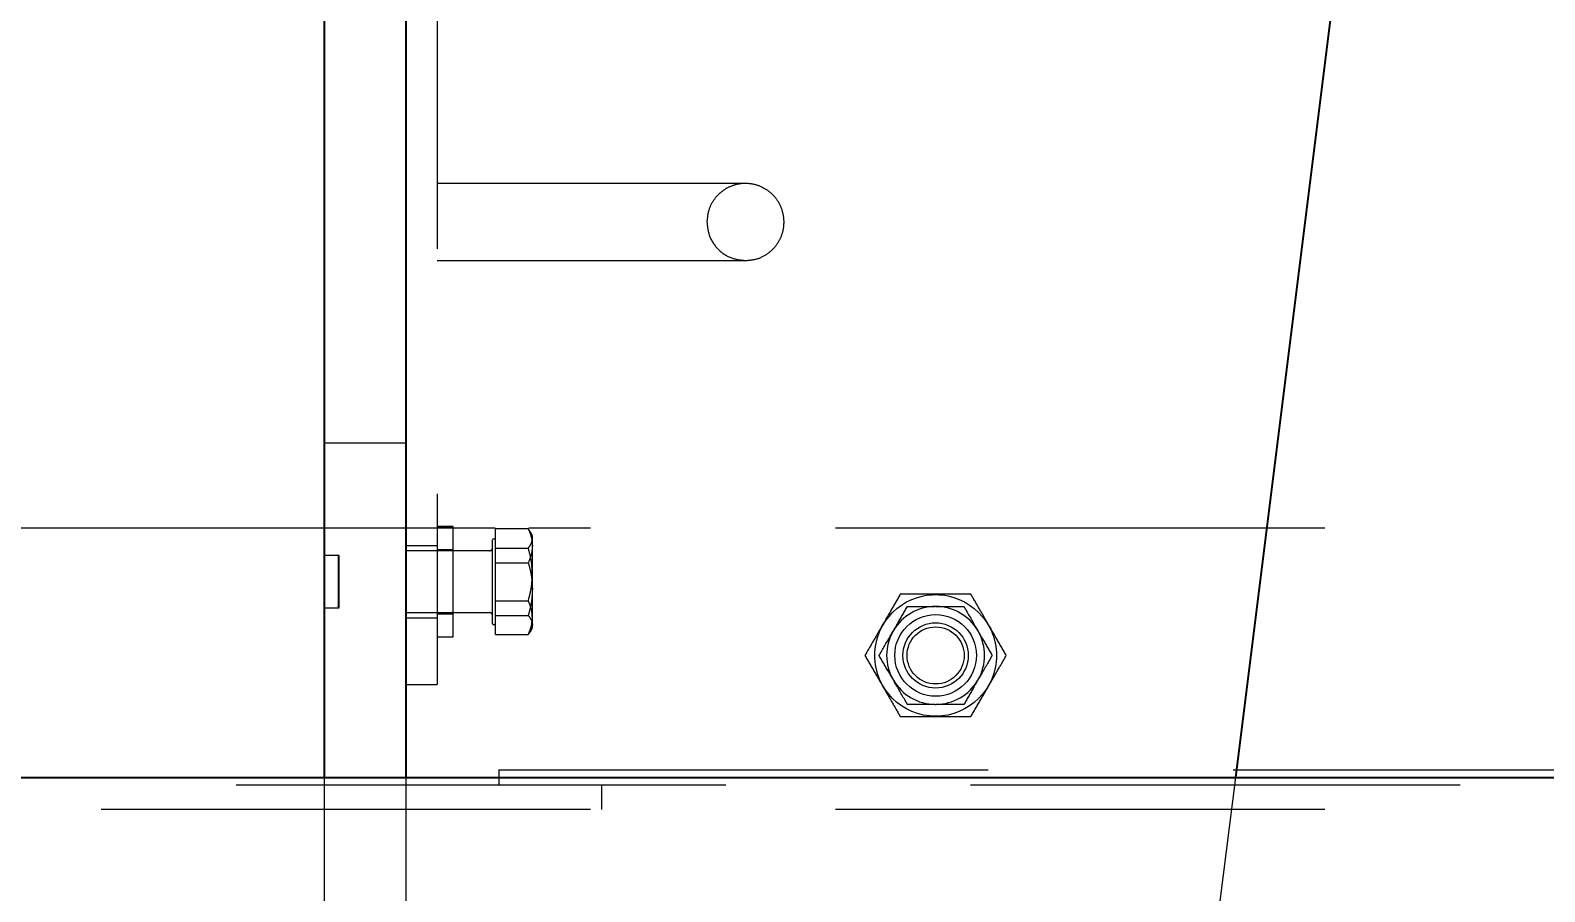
# Model space of a CAD drawing. Header units: millimetres. Extents: x 1293 to 41893, y 1011 to 26911.
# Drawn here: x 12139 to 12335.4, y 6409 to 6520.7 of the extents above; entities that cross this region are included whole.
import ezdxf

# ---------------------------------------------------------------- set-up
doc = ezdxf.new("R2010")
doc.units = ezdxf.units.MM
doc.header["$LTSCALE"] = 50
doc.linetypes.add('HIDDEN', pattern=[1.905, 1.27, -0.635])
doc.layers.add('CAPA_1', color=7, linetype='Continuous')
doc.layers.add('MAQUINAS', color=11, linetype='Continuous')
doc.styles.add('SLDTEXTSTYLE0', font='TXT', dxfattribs={"width": 0.75})
doc.dimstyles.new('SLDDIMSTYLE0', dxfattribs={"dimtxt": 100, "dimasz": 100, "dimexe": 0, "dimexo": 0.0625, "dimgap": 25, "dimtad": 2, "dimdec": 0, "dimlfac": 1.5, "dimrnd": 1e-09, "dimzin": 12, "dimdsep": 46, "dimtxsty": 'SLDTEXTSTYLE0', "dimsah": 1, "dimcen": 0.09, "dimadec": 0, "dimazin": 3, "dimtfac": 1, "dimtdec": 0, "dimtofl": 0, "dimtmove": 0, "dimatfit": 3, "dimfxl": 1, "dimfrac": 2, "dimtolj": 1, "dimtzin": 12, "dimarcsym": 0})

# ---------------------------------------------------------------- blocks, each defined once
blk = doc.blocks.new('_D_5')
at = {"layer": 'CAPA_1', "transparency": 16777216}
for p, q in [((11574.4, 7831.18), (17588.06, 7831.18)), ((17538.06, 7831.18), (17538.06, 4708.49)), ((16485.16, 4708.49), (17588.06, 4708.49))]:
    blk.add_line(p, q, dxfattribs=at)
for points in [[(17538.06, 7831.18), (17522.68, 7731.18), (17553.45, 7731.18)], [(17538.06, 4708.49), (17553.45, 4808.49), (17522.68, 4808.49)]]:
    blk.add_solid(points, dxfattribs=at)
at = {"layer": 'CAPA_1', "transparency": 16777216, "insert": (17409.15, 6122.06), "char_height": 100, "attachment_point": 1, "rotation": 90, "style": 'SLDTEXTSTYLE0'}
blk.add_mtext('4684', dxfattribs=at)
blk = doc.blocks.new('_D_15')
at = {"layer": 'CAPA_1', "transparency": 16777216}
for p, q in [((6530.12, 8742.38), (6530.12, 9415.65)), ((16745.16, 6492), (16745.16, 9415.65)), ((6530.12, 9365.65), (16745.16, 9365.65))]:
    blk.add_line(p, q, dxfattribs=at)
for points in [[(6530.12, 9365.65), (6630.12, 9350.26), (6630.12, 9381.03)], [(16745.16, 9365.65), (16645.16, 9381.03), (16645.16, 9350.26)]]:
    blk.add_solid(points, dxfattribs=at)
at = {"layer": 'CAPA_1', "transparency": 16777216, "insert": (11452.92, 9494.55), "char_height": 100, "attachment_point": 1, "style": 'SLDTEXTSTYLE0'}
blk.add_mtext('15323', dxfattribs=at)

msp = doc.modelspace()

# ---------------------------------------------------------------- linework, layer by layer
at = {"color": 1, "linetype": 'HIDDEN', "lineweight": 18}
for p, q in [((12199.2558603, 6456.1188715), (11828.7222326, 6456.1188715)), ((12497.3888993, 6456.1188715), (12203.6087212, 6456.1188715)), ((12256.4411643, 6445.9605382), (12256.3366343, 6445.9605382)), ((12250.9157705, 6442.830801), (12250.8635055, 6442.7402754)), ((12261.9142931, 6442.7402754), (12261.8620281, 6442.830801)), ((12250.8635055, 6436.480801), (12250.9157705, 6436.3902754)), ((12261.8620281, 6436.3902754), (12261.9142931, 6436.480801)), ((12256.3366343, 6433.2605382), (12256.4411643, 6433.2605382)), ((12199.7222326, 6424.7855382), (12199.7222326, 6422.7855382)), ((12199.7222326, 6424.7855382), (12460.7222326, 6424.7855382)), ((13753.1804871, 6422.7855382), (11114.4971537, 6422.7855382)), ((12213.0555659, 6422.7855382), (12213.0555659, 6419.6105382)), ((12497.3888993, 6419.6105382), (11828.7222326, 6419.6105382))]:
    msp.add_line(p, q, dxfattribs=at)
at = {"color": 7, "linetype": 'Continuous', "lineweight": 25}
msp.add_line((11730.6958163, 6423.7929069), (13055.031483, 6423.7929069), dxfattribs=at)
at = {"color": 1, "linetype": 'HIDDEN', "lineweight": 18}
for radius in [7.8901787, 5.2916667, 4.2333333, 3.7041667]:
    msp.add_circle((12256.3888993, 6439.6105382), radius, dxfattribs=at)
for start, end in [(90.471574246, 149.528425754), (30.471574246, 89.528425754), (150.471574246, 209.528425754), (330.471574246, 29.528425754), (210.471574246, 269.528425754), (270.471574246, 329.528425754)]:
    msp.add_arc((12256.3888993, 6439.6105382), 6.3502151, start, end, dxfattribs=at)
for points, knots in [([(12251.8101408, 6447.5480382), (12251.4119389, 6446.8595226), (12250.6068952, 6445.467553), (12249.4136657, 6443.4043862), (12248.2725386, 6441.4313076), (12247.5726526, 6440.2211619), (12247.2194993, 6439.6105382)], [0, 0, 0, 0, 0.26443357096, 0.53460449255, 0.7651675047, 1, 1, 1, 1]), ([(12260.9676577, 6447.5480382), (12260.5848246, 6447.5480382), (12259.4550545, 6447.5480382), (12257.5097428, 6447.5480382), (12254.7913383, 6447.5480382), (12252.9141483, 6447.5480382), (12251.8101408, 6447.5480382)], [0, 0, 0, 0, 0.12814437883, 0.3781639842, 0.63428761669, 1, 1, 1, 1]), ([(12265.5582993, 6439.6105382), (12265.159902, 6440.2993914), (12264.3544774, 6441.6920197), (12263.1610501, 6443.7555285), (12262.020101, 6445.7282993), (12261.3206131, 6446.9377566), (12260.9676577, 6447.5480382)], [0, 0, 0, 0, 0.2646037157, 0.5349392798, 0.7653344448, 1, 1, 1, 1]), ([(12250.9157705, 6442.830801), (12251.1208888, 6443.1860764), (12251.7328312, 6444.2459917), (12252.3274307, 6445.2758682), (12252.7227251, 6445.9605382)], [0, 0, 0, 0, 0.3351922062, 1, 1, 1, 1]), ([(12252.7227251, 6445.9605382), (12253.1473989, 6445.9605382), (12254.3283771, 6445.9605382), (12255.5526218, 6445.9605382), (12256.3366343, 6445.9605382)], [0, 0, 0, 0, 0.3595950484, 1, 1, 1, 1]), ([(12256.4411643, 6445.9605382), (12257.0650649, 6445.9605382), (12258.2895529, 6445.9605382), (12259.4740841, 6445.9605382), (12260.0550735, 6445.9605382)], [0, 0, 0, 0, 0.5095195514, 1, 1, 1, 1]), ([(12260.0550735, 6445.9605382), (12260.1693229, 6445.7626523), (12260.7575949, 6444.7437353), (12261.3692022, 6443.6844004), (12261.8620281, 6442.830801)], [0, 0, 0, 0, 0.1942119601, 1, 1, 1, 1]), ([(12249.0565508, 6439.6105382), (12249.1708003, 6439.808424), (12249.7590723, 6440.827341), (12250.3706796, 6441.8866759), (12250.8635055, 6442.7402754)], [0, 0, 0, 0, 0.1942119601, 1, 1, 1, 1]), ([(12261.9142931, 6442.7402754), (12262.1194114, 6442.385), (12262.7313538, 6441.3250846), (12263.3259533, 6440.2952081), (12263.7212477, 6439.6105382)], [0, 0, 0, 0, 0.3351922062, 1, 1, 1, 1]), ([(12247.2194993, 6439.6105382), (12247.6178965, 6438.921685), (12248.4233211, 6437.5290566), (12249.6167484, 6435.4655478), (12250.7576975, 6433.492777), (12251.4571854, 6432.2833197), (12251.8101408, 6431.6730382)], [0, 0, 0, 0, 0.2646037157, 0.5349392798, 0.7653344448, 1, 1, 1, 1]), ([(12250.8635055, 6436.480801), (12250.6583871, 6436.8360764), (12250.0464447, 6437.8959917), (12249.4518452, 6438.9258682), (12249.0565508, 6439.6105382)], [0, 0, 0, 0, 0.3351922062, 1, 1, 1, 1]), ([(12260.9676577, 6431.6730382), (12261.3658597, 6432.3615537), (12262.1709033, 6433.7535234), (12263.3641328, 6435.8166902), (12264.5052599, 6437.7897688), (12265.2051459, 6438.9999145), (12265.5582993, 6439.6105382)], [0, 0, 0, 0, 0.26443357096, 0.53460449255, 0.7651675047, 1, 1, 1, 1]), ([(12263.7212477, 6439.6105382), (12263.6069982, 6439.4126523), (12263.0187262, 6438.3937353), (12262.4071189, 6437.3344004), (12261.9142931, 6436.480801)], [0, 0, 0, 0, 0.1942119601, 1, 1, 1, 1]), ([(12252.7227251, 6433.2605382), (12252.6084756, 6433.458424), (12252.0202036, 6434.477341), (12251.4085963, 6435.5366759), (12250.9157705, 6436.3902754)], [0, 0, 0, 0, 0.19421196006, 1, 1, 1, 1]), ([(12261.8620281, 6436.3902754), (12261.6569098, 6436.035), (12261.0449673, 6434.9750846), (12260.4503678, 6433.9452081), (12260.0550735, 6433.2605382)], [0, 0, 0, 0, 0.3351922062, 1, 1, 1, 1]), ([(12256.3366343, 6433.2605382), (12255.7127337, 6433.2605382), (12254.4882456, 6433.2605382), (12253.3037144, 6433.2605382), (12252.7227251, 6433.2605382)], [0, 0, 0, 0, 0.5095195514, 1, 1, 1, 1]), ([(12260.0550735, 6433.2605382), (12259.6303996, 6433.2605382), (12258.4494215, 6433.2605382), (12257.2251767, 6433.2605382), (12256.4411643, 6433.2605382)], [0, 0, 0, 0, 0.3595950484, 1, 1, 1, 1]), ([(12251.8101408, 6431.6730382), (12252.9141511, 6431.6730382), (12254.771972, 6431.6730382), (12257.4894702, 6431.6730382), (12259.4358936, 6431.6730382), (12260.5848307, 6431.6730382), (12260.9676577, 6431.6730382)], [0, 0, 0, 0, 0.3657108626, 0.6154157302, 0.871856154, 1, 1, 1, 1])]:
    msp.add_open_spline(points, degree=3, knots=knots, dxfattribs=at)
at = {"layer": 'MAQUINAS', "linetype": 'Continuous', "lineweight": 25}
for p, q in [((12177.0601733, 6693.4595736), (12177.0601733, 6423.7929069)), ((12187.72684, 6423.7929069), (12187.72684, 6693.4595736)), ((12295.3071392, 6423.7929069), (12326.6220049, 6674.1436222))]:
    msp.add_line(p, q, dxfattribs=at)
at = {"layer": 'MAQUINAS', "linetype": 'HIDDEN', "lineweight": 18}
for p, q in [((12191.72684, 6555.8435736), (12191.72684, 6435.8435736)), ((12231.72684, 6500.8435736), (12191.72684, 6500.8435736)), ((12191.72684, 6490.8435736), (12231.72684, 6490.8435736)), ((12177.0601733, 6467.1769069), (12187.72684, 6467.1769069)), ((12193.7935066, 6456.3335736), (12191.72684, 6456.3335736)), ((12193.7935066, 6456.224976), (12191.72684, 6456.2790629)), ((12191.72684, 6456.1943418), (12193.7935066, 6456.1135535)), ((12199.3135733, 6454.7102403), (12198.9135066, 6454.7102403)), ((12199.3135733, 6442.336342), (12199.3135733, 6456.0174719)), ((12203.5510083, 6456.0174719), (12199.3135733, 6456.0174719)), ((12204.0869066, 6455.1769069), (12203.8366791, 6455.6103137)), ((12191.6735066, 6453.8435735), (12187.72684, 6453.8435735)), ((12198.5135066, 6453.1769069), (12187.72684, 6453.1769069)), ((12193.7935066, 6453.3269069), (12191.6735066, 6453.3269069)), ((12193.7935066, 6453.2557502), (12191.6735066, 6453.3080657)), ((12199.3135733, 6453.5485059), (12203.5510083, 6453.5485059)), ((12179.0292091, 6452.5769069), (12177.0601733, 6452.5769069)), ((12179.0292091, 6452.5769069), (12178.9135066, 6452.4612153)), ((12199.3135733, 6451.6458729), (12203.5510083, 6451.6458729)), ((12177.0601733, 6445.7769069), (12179.0292091, 6445.7769069)), ((12178.9135066, 6445.8925986), (12179.0292091, 6445.7769069)), ((12187.72684, 6445.1769069), (12198.5135066, 6445.1769069)), ((12191.6735066, 6445.0269069), (12193.7935066, 6445.0269069)), ((12199.3135733, 6446.707941), (12203.5510083, 6446.707941)), ((12187.72684, 6444.5102403), (12191.6735066, 6444.5102403)), ((12198.9135066, 6443.6435736), (12199.3135733, 6443.6435736)), ((12199.3135733, 6444.8053079), (12203.5510083, 6444.8053079)), ((12203.8366791, 6442.7435001), (12204.0869066, 6443.1769069)), ((12191.72684, 6442.0202403), (12193.7935066, 6442.0202403)), ((12199.3135733, 6442.336342), (12203.5510083, 6442.336342)), ((12187.72684, 6435.8435736), (12191.72684, 6435.8435736)), ((12177.0601733, 6423.7929069), (12177.0601733, 6384.5102403)), ((12187.72684, 6384.5102403), (12187.72684, 6423.7929069)), ((12290.3935064, 6384.5102382), (12295.3071392, 6423.7929069))]:
    msp.add_line(p, q, dxfattribs=at)
for centre, start, end in [((12198.5135066, 6453.5769069), 270, 0), ((12198.5135066, 6444.7769069), 0, 90)]:
    msp.add_arc(centre, 0.4, start, end, dxfattribs=at)
for points in [[(12231.72684, 6490.8435736), (12232.2176931, 6490.8856112), (12233.1993993, 6490.9696863), (12234.5451429, 6491.6309129), (12235.648176, 6492.6240155), (12236.4135064, 6493.9026681), (12236.7752241, 6495.3462506), (12236.7021787, 6496.8332569), (12236.2006595, 6498.234873), (12235.3138611, 6499.4305947), (12234.1181394, 6500.3173931), (12232.7165233, 6500.8189123), (12231.229517, 6500.8919578), (12229.7859345, 6500.53024), (12228.5072819, 6499.7649097), (12227.5141792, 6498.6618765), (12226.8529526, 6497.316133), (12226.7688775, 6496.3344267), (12226.72684, 6495.8435736)], [(12226.72684, 6495.8435736), (12226.8019978, 6495.1883884), (12226.9523136, 6493.8780179), (12228.1085596, 6492.2252933), (12229.7612843, 6491.0690472), (12231.0716548, 6490.9187315), (12231.72684, 6490.8435736)], [(12204.0869066, 6450.1282235), (12204.0869066, 6450.6392584), (12204.0869066, 6451.6613283), (12204.0869066, 6453.0009363), (12204.0869066, 6454.1118628), (12204.0869066, 6454.5592802), (12204.0869066, 6454.7829889)], [(12204.0869066, 6444.5221415), (12204.0869066, 6444.8834576), (12204.0869066, 6445.6060899), (12204.0869066, 6447.0171941), (12204.0869066, 6448.5574518), (12204.0869066, 6449.6046329), (12204.0869066, 6450.1282235)]]:
    msp.add_open_spline(points, degree=3, dxfattribs=at)
for points, knots in [([(12193.7935066, 6442.0312374), (12193.7935066, 6442.027637), (12193.7935066, 6441.9839907), (12193.7935066, 6442.1533993), (12193.7935066, 6442.5546091), (12193.7935066, 6443.2326418), (12193.7935066, 6444.1261852), (12193.7935066, 6445.2113144), (12193.7935066, 6446.4447294), (12193.7935066, 6447.7808289), (12193.7935066, 6449.1692872), (12193.7935066, 6450.5580318), (12193.7935066, 6451.8949778), (12193.7935066, 6453.1297716), (12193.7935066, 6454.216747), (12193.7935066, 6455.1125832), (12193.7935066, 6455.7930883), (12193.7935066, 6456.1975329), (12193.7935066, 6456.3687728), (12193.7935066, 6456.3253657), (12193.7935066, 6456.3213911)], [0, 0, 0, 0, 0.0055530066, 0.0673168453, 0.1290806841, 0.1908445228, 0.2526083616, 0.3143722004, 0.3761360391, 0.4378998779, 0.4996637166, 0.5614275554, 0.6231913941, 0.6849552329, 0.7467190716, 0.8084829104, 0.8702467492, 0.9320105879, 0.9937744267, 1, 1, 1, 1]), ([(12204.0869066, 6454.7829889), (12204.0618433, 6454.9822237), (12204.0092238, 6455.4005093), (12203.7084957, 6455.8054236), (12203.5510083, 6456.0174719)], [0, 0, 0, 0, 0.476312925, 1, 1, 1, 1]), ([(12203.5510083, 6456.0174719), (12203.7084957, 6455.642015), (12204.0092238, 6454.925066), (12204.0618433, 6454.1844414), (12204.0869066, 6453.8316724)], [0, 0, 0, 0, 0.523687075, 1, 1, 1, 1]), ([(12203.5510083, 6453.5485059), (12203.7084957, 6453.7605543), (12204.0092238, 6454.1654686), (12204.0618433, 6454.5837541), (12204.0869066, 6454.7829889)], [0, 0, 0, 0, 0.523687075, 1, 1, 1, 1]), ([(12204.0869066, 6454.7829889), (12204.0869066, 6454.9524995), (12204.0869066, 6455.1883754), (12204.0869066, 6455.141259), (12204.0869066, 6455.1280025)], [0, 0, 0, 0, 0.7186430577, 1, 1, 1, 1]), ([(12198.9135066, 6443.7460117), (12198.9135066, 6443.7207725), (12198.9135066, 6443.6331951), (12198.9135066, 6444.3751653), (12198.9135066, 6445.8408202), (12198.9135066, 6447.866185), (12198.9135066, 6450.0747615), (12198.9135066, 6452.1601621), (12198.9135066, 6453.7536658), (12198.9135066, 6454.6482167), (12198.9135066, 6454.6187834), (12198.9135066, 6454.6078022)], [0, 0, 0, 0, 0.0506092507, 0.1756092507, 0.3006092507, 0.4256092507, 0.5506092507, 0.6756092507, 0.8006092507, 0.9256092507, 1, 1, 1, 1]), ([(12204.0869066, 6453.8316724), (12204.0618433, 6453.4789034), (12204.0092238, 6452.7382789), (12203.7084957, 6452.0213298), (12203.5510083, 6451.6458729)], [0, 0, 0, 0, 0.476312925, 1, 1, 1, 1]), ([(12204.0869066, 6450.1282235), (12204.0618433, 6450.6802273), (12204.0092238, 6451.8391374), (12203.7084957, 6452.9610007), (12203.5510083, 6453.5485059)], [0, 0, 0, 0, 0.476312925, 1, 1, 1, 1]), ([(12178.9135066, 6452.4004132), (12178.9135066, 6452.4069311), (12178.9135066, 6452.4244012), (12178.9135066, 6451.8934408), (12178.9135066, 6450.9476171), (12178.9135066, 6449.7098282), (12178.9135066, 6448.3989283), (12178.9135066, 6447.1967737), (12178.9135066, 6446.3268346), (12178.9135066, 6445.8864384), (12178.9135066, 6445.93842), (12178.9135066, 6445.9534007)], [0, 0, 0, 0, 0.0743907493, 0.1993907493, 0.3243907493, 0.4493907493, 0.5743907493, 0.6993907493, 0.8243907493, 0.9493907493, 1, 1, 1, 1]), ([(12179.0292091, 6445.7978101), (12179.0292091, 6445.8109226), (12179.0292091, 6445.839614), (12179.0292091, 6446.2577884), (12179.0292091, 6446.9357626), (12179.0292091, 6447.8285076), (12179.0292091, 6448.8429075), (12179.0292091, 6449.8889739), (12179.0292091, 6450.8681571), (12179.0292091, 6451.6963344), (12179.0292091, 6452.2758255), (12179.0292091, 6452.5710155), (12179.0292091, 6452.5458076), (12179.0292091, 6452.5376671)], [0, 0, 0, 0, 0.0815695993, 0.178481475, 0.2753933506, 0.3723052263, 0.469217102, 0.5661289777, 0.6630408534, 0.7599527291, 0.8568646047, 0.9537764804, 1, 1, 1, 1]), ([(12203.5510083, 6451.6458729), (12203.7084957, 6451.0583676), (12204.0092238, 6449.9365043), (12204.0618433, 6448.7775943), (12204.0869066, 6448.2255904)], [0, 0, 0, 0, 0.523687075, 1, 1, 1, 1]), ([(12203.5510083, 6446.707941), (12203.7084957, 6447.2954463), (12204.0092238, 6448.4173095), (12204.0618433, 6449.5762196), (12204.0869066, 6450.1282235)], [0, 0, 0, 0, 0.523687075, 1, 1, 1, 1]), ([(12204.0869066, 6448.2255904), (12204.0618433, 6447.6735866), (12204.0092238, 6446.5146765), (12203.7084957, 6445.3928132), (12203.5510083, 6444.8053079)], [0, 0, 0, 0, 0.476312925, 1, 1, 1, 1]), ([(12204.0869066, 6444.5221415), (12204.0618433, 6444.8749105), (12204.0092238, 6445.615535), (12203.7084957, 6446.332484), (12203.5510083, 6446.707941)], [0, 0, 0, 0, 0.476312925, 1, 1, 1, 1]), ([(12203.5510083, 6444.8053079), (12203.7084957, 6444.5932596), (12204.0092238, 6444.1883453), (12204.0618433, 6443.7700598), (12204.0869066, 6443.5708249)], [0, 0, 0, 0, 0.523687075, 1, 1, 1, 1]), ([(12203.5510083, 6442.336342), (12203.7084957, 6442.7117989), (12204.0092238, 6443.4287479), (12204.0618433, 6444.1693724), (12204.0869066, 6444.5221415)], [0, 0, 0, 0, 0.523687075, 1, 1, 1, 1]), ([(12204.0869066, 6443.5708249), (12204.0618433, 6443.3715901), (12204.0092238, 6442.9533046), (12203.7084957, 6442.5483903), (12203.5510083, 6442.336342)], [0, 0, 0, 0, 0.47631292503, 1, 1, 1, 1]), ([(12204.0869066, 6443.2258114), (12204.0869066, 6443.221896), (12204.0869066, 6443.2115461), (12204.0869066, 6443.6337426), (12204.0869066, 6444.2260085), (12204.0869066, 6444.5221415)], [0, 0, 0, 0, 0.2332724812, 0.6166362406, 1, 1, 1, 1])]:
    msp.add_open_spline(points, degree=3, knots=knots, dxfattribs=at)

# ---------------------------------------------------------------- dimensions: what is measured, and where the dimension line sits
at = {"layer": 'CAPA_1'}
dim = msp.add_linear_dim(base=(16745.1618891, 9365.6463094), p1=(6530.1246702, 8678.8772747), p2=(16745.1618891, 6428.5014528), dimstyle='SLDDIMSTYLE0', dxfattribs=at)
dim.commit()
dim.dimension.update_dxf_attribs({"geometry": '_D_15', "text_midpoint": (11637.6432797, 9365.6463094), "dimtype": 160})
dim = msp.add_linear_dim(base=(17538.0605071, 4708.4929069), p1=(11510.8968592, 7831.1769069), p2=(16421.6646746, 4708.4929069), angle=90, dimstyle='SLDDIMSTYLE0', dxfattribs=at)
dim.commit()
dim.dimension.update_dxf_attribs({"geometry": '_D_5', "text_midpoint": (17538.0605071, 6269.8349069), "dimtype": 160})

doc.saveas('drawing.dxf')
